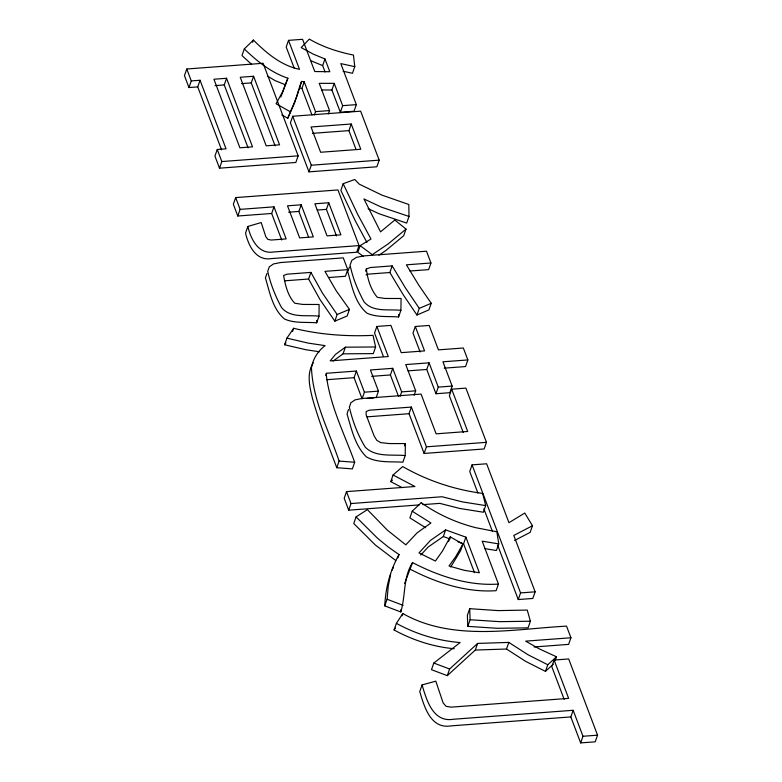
<?xml version="1.0" encoding="UTF-8"?>
<svg xmlns="http://www.w3.org/2000/svg" width="782" height="782" viewBox="0 0 782 782"><rect width="100%" height="100%" fill="white"/><g stroke="black" fill="none" stroke-linecap="round" stroke-linejoin="round"><path stroke-width="1.17" d="M266.936 273.495L265.411 277.942C269.692 292.155 272.625 309.164 284.609 319.076C294.687 323.523 306.006 321.93 316.69 322.8L316.71 320.464M316.69 322.8L319.017 316.172L319.105 304.491L302.751 304.433L294.814 303.24C287.903 296.241 285.166 284.707 283.612 275.46L287.053 274.189L310.913 272.4L322.38 293.006L337.159 314.52L334.833 321.158L320.053 299.633L308.597 279.027L310.913 272.4M348.489 409.475L347.042 413.961C351.411 428.741 355.018 445.828 366.416 456.893C377.393 463.1 390.765 461.39 402.877 462.191L405.203 455.564L405.35 443.58L389.377 443.57L380.814 442.641L376.846 440.383L374.089 435.848L366.191 414.978L366.123 411.586L369.26 410.218L411.371 407.07L426.425 446.825L424.108 453.452L484.117 448.966L486.443 442.338L465.896 388.107L451.683 389.172L449.367 395.8L463.276 432.534M349.476 267.033L347.755 271.677C351.92 286.046 354.969 303.191 367.012 313.201C376.914 317.629 388.058 316.104 398.576 316.974L398.615 314.608M398.576 316.974L400.892 310.346L401.098 298.499L385.067 298.46L377.393 297.356C370.766 289.966 367.432 278.509 366.367 268.988L370.414 267.512L392.173 265.89L405.467 287.991L419.279 308.382L416.953 315.019L403.141 294.628L389.856 272.517L392.173 265.89M425.643 527.752L409.895 517.87L412.212 511.233L430.921 522.982L417.246 532.718L405.819 544.849L387.422 530.206L367.393 509.629L356.074 516.892L377.579 538.28L388.312 547.058L399.035 554.555C390.218 570.186 385.516 587.976 384.764 605.874L400.795 611.974L400.912 609.677M400.795 611.974C405.721 595.884 402.974 577.546 412.544 562.6C438.78 576.197 468.633 586.138 498.447 584.056L482.201 541.183L498.75 543.891L496.423 550.518L484.605 548.593M384.764 605.874L387.09 599.247L388.253 586.129L390.638 574.311M404.558 583.538L412.544 562.6M298.871 89.226L294.511 103.126L287.747 118.258L281.755 114.895M314.354 114.944L315.517 111.631L304.227 81.817L301.549 81.436L296.837 96.489L287.747 118.258M200.055 80.263L226.037 148.824L217.259 149.479L214.933 156.117L219.507 168.179L295.84 162.47L298.157 155.843L263.104 63.283L186.771 68.992L184.444 75.619L188.961 87.545L197.738 86.89L200.055 80.263L191.287 80.917L188.961 87.545M248.08 147.857L224.239 84.915L226.555 78.278L213.926 79.226L239.898 147.788L252.527 146.85L226.555 78.278M343.142 71.25L352.457 73.283L354.774 66.646L353.454 55.072C338.068 51.954 322.927 47.067 309.33 39.1L301.187 47.594L313.543 54.261L324.97 58.953L329.808 71.729L314.765 71.543L302.556 39.315L288.519 40.361L299.486 69.324C281.168 65.58 266.3 52.941 253.407 40.068L244.307 48.924L241.99 55.561L251.628 64.388M252.625 42.277L253.407 40.068M219.507 168.179L221.834 161.551L217.259 149.479M275.098 145.833L251.257 82.892L253.583 76.265L240.24 77.262L266.212 145.823L279.555 144.826L253.583 76.265M288.519 40.361L286.202 46.998L294.218 68.161M273.993 206.839L286.144 238.921L271.227 240.045L267.864 239.38L265.851 236.79L261.178 222.547L247.865 226.457L245.538 233.095C248.451 245.616 255.929 261.256 271.442 258.598L356.719 252.224L359.046 245.587L337.961 189.948L235.665 197.592L233.339 204.219L237.806 216.008L271.667 213.476L273.993 206.839L240.123 209.371L237.806 216.008M280.806 97.085L287.884 78.22C271.012 72.56 256.936 61.143 244.307 48.924M301.549 81.436L299.232 88.063L301.901 88.444L311.94 114.944M301.901 88.444L304.227 81.817M292.722 116.254L290.405 122.882L308.958 171.854L376.865 166.781L379.182 160.154L360.639 111.171L292.722 116.254L311.275 165.227L308.958 171.854M325.068 71.973L322.653 65.58L324.97 58.953M354.774 66.646L340.815 63.606L356.348 104.632L354.031 111.259L340.346 112.285L331.9 89.998L334.217 83.371L319.232 83.322L329.554 110.575L328.391 113.889M308.509 236.887L298.871 211.443L301.187 204.806L287.502 205.832L299.653 237.914L313.347 236.887L301.187 204.806M340.346 112.285L342.663 105.658L334.217 83.371M355.986 149.303L348.909 130.623L351.235 123.996L311.05 126.997L320.62 152.265L360.805 149.264L351.235 123.996M336.475 235.929L326.417 209.38L328.743 202.753L314.882 203.789L327.032 235.871L340.893 234.835L328.743 202.753M319.398 351.763L305.772 349.71L284.599 344.764L286.916 338.137L293.651 328.284C319.584 334.608 346.387 336.651 373.014 335.341L375.614 346.973L373.297 353.611L343.063 353.826L333.122 361.059M368.127 208.638L378.996 213.73L406.669 223.085L408.996 216.458L408.8 204.503L381.87 195.089L359.212 184.122L354.754 179.489L343.181 183.711L340.864 190.349L355.321 220.905L366.924 242.41M292.488 331.607L293.651 328.284M319.017 316.172C306.661 314.716 290.669 318.567 281.588 307.619C275.401 296.28 270.474 283.944 267.727 271.315L269.262 266.867L273.514 263.945L280.484 262.557L343.298 257.865L347.765 269.643L345.448 276.281L328.635 277.532M343.181 183.711L357.648 214.278L370.981 239.009L360.15 245.656L357.824 252.283L363.405 256.447M325.801 375.477L326.573 373.268L356.397 371.039L364.412 392.193L362.095 398.82L354.08 377.667L356.397 371.039M347.765 269.643L324.95 271.354L336.162 290.699L349.456 309.369L347.14 315.996L334.833 321.158M365.595 271.198L366.367 268.988M343.063 353.826L345.38 347.188L375.614 346.973M408.996 216.458L381.323 207.103L363.933 198.951L380.551 231.863L394.822 219.996L406.024 229.087L403.698 235.714L386.025 250.396L378.977 255.167M444.176 368.156L465.534 366.562L467.861 359.935L463.335 348.01L438.419 349.867L429.171 325.449L415.31 326.485L424.558 350.903L401.225 352.653L390.902 325.4L376.865 326.446L374.539 333.073L383.405 356.484M326.573 373.268L326.153 373.591C329.476 404.626 344.139 433.208 354.686 462.26L352.359 468.887L336.768 467.714L339.085 461.087C328.841 430.471 312.722 400.462 311.461 367.687C312.995 358.889 317.942 350.932 325.126 345.644L308.098 343.083L286.916 338.137M376.132 397.774L378.449 391.137L370.443 369.984L392.72 368.322L401.655 391.89L400.101 396.308M402.202 487.665L390.756 481.634L393.082 475.006L414.939 486.512L346.504 491.624L344.188 498.261L348.704 510.177L419.123 504.918M398.478 396.279L390.404 374.949L392.72 368.322M400.892 310.346C388.693 308.929 372.936 312.575 363.992 301.754C357.775 290.278 352.702 277.835 350.072 265.049L351.802 260.406L356.445 257.346L364.021 255.88L426.493 251.208L430.95 262.987L428.634 269.624L409.915 271.022M348.704 510.177L351.02 503.549L346.504 491.624M415.31 326.485L412.984 333.122L420.139 351.988M356.074 516.892L353.757 523.529L375.252 544.907L395.731 560.508M430.95 262.987L406.386 264.824L418.898 285.352L431.234 303.26L428.907 309.887L416.953 315.019M414.137 395.262L415.692 390.834L405.741 364.578L429.074 362.828L438.272 387.11L435.955 393.737L449.816 392.701L452.133 386.073L442.944 361.792L467.861 359.935M424.108 453.452L409.045 413.707L411.371 407.07M435.955 393.737L426.757 369.466L429.074 362.828M404.577 445.789L405.35 443.58M397.872 557.869L399.035 554.555M454.264 648.718C433.13 646.9 412.671 640.087 394.089 629.989L396.406 623.362L402.789 613.538C452.543 641.69 512.679 629.099 566.52 626.118L570.938 637.76L568.612 644.388L534.057 646.978M402.016 615.757L402.789 613.538M420.765 555.073L428.155 547.009L443.306 536.54L445.632 529.903L465.877 537.156L479.376 572.786L464.078 570.274L449.024 566.002L455.711 556.637L462.915 544.086L450.246 536.863L442.485 551.017L435.408 561.036L418.986 552.923L430.471 540.382L445.632 529.903M514.576 540.479L530.147 532.376L532.474 525.748L524.771 513.041L508.945 522.689L486.629 463.775L472.064 464.87L469.738 471.497L477.89 493.031M448.702 541.281L450.246 536.863M462.915 544.086L460.588 550.714L450.715 567.009M474.527 572.737L463.56 543.783L465.877 537.156M422.085 684.944L419.758 691.571C424.206 706.557 430.618 729.342 450.979 725.882L570.821 716.918L573.147 710.291L453.296 719.254C432.945 722.705 426.532 699.929 422.085 684.944L435.799 681.142L443.15 702.93L446.063 706.322L451.243 707.143L568.631 698.365L554.115 660.037L568.68 658.952L597.556 735.178L595.229 741.815L580.664 742.9L570.821 716.918M393.082 475.006L402.691 466.551C427.275 480.686 454.577 489.737 482.69 493.413L485.681 505.602L483.364 512.23L459.884 508.476L439.767 503.373L422.769 504.644M396.406 623.362C416.024 634.163 437.812 640.781 460.148 642.54L433.815 663.048L431.488 669.675L447.284 675.648L475.3 650.047L477.626 643.42L508.818 642.403L527.967 654.73L547.771 664.749L556.491 656.792L539.111 648.786L525.66 641.142L570.938 637.76M469.699 608.689L467.382 615.317L467.783 626.382L497.42 628.288L528.065 627.858L530.392 621.231L527.244 610.077L498.212 610.605L469.699 608.689L470.099 619.755L467.783 626.382M447.284 675.648L449.611 669.021L477.626 643.42M498.447 584.056L496.12 590.684C466.307 592.766 436.454 582.825 410.218 569.228M532.474 525.748L513.784 535.465L535.132 591.827L532.806 598.455L518.241 599.55L520.568 592.912L472.064 464.87M475.3 650.047L506.492 649.031L508.818 642.403M506.492 649.031L525.641 661.357L545.455 671.376L547.771 664.749M554.115 660.037L551.789 666.665L564.174 699.362M555.328 660.106L556.491 656.792M580.664 742.9L582.991 736.273L573.147 710.291M287.884 78.22L282.703 91.562L276.095 103.771L290.073 111.631M313.269 362.907C306.339 373.747 309.701 387.041 312.526 398.625C319.154 422.143 328.137 444.88 336.768 467.714M391.909 570.41L393.512 567.341M394.089 629.989L395.36 628.034M284.599 344.764L285.938 342.79M412.212 511.233L421.244 502.679M545.455 671.376L553.294 664.221M390.756 481.634L392.505 480.099M406.024 229.087L388.351 243.769L372.232 254.678L360.15 245.656M345.38 347.188L335.449 354.432L330.18 360.883L388.263 356.543L376.865 326.446M419.279 308.382L431.234 303.26M337.159 314.52L349.456 309.369M366.074 274.883L368.097 274.15L389.856 272.517M215.05 85.6L224.239 84.915M241.56 83.615L251.257 82.892M342.663 105.658L356.348 104.632M315.517 111.631L329.554 110.575M312.38 133.351L348.909 130.623M221.834 161.551L298.157 155.843M311.275 165.227L379.182 160.154M288.607 212.205L298.871 211.443M317.179 210.075L326.417 209.38M359.046 245.587L273.768 251.97C258.255 254.629 250.778 238.989 247.865 226.457M284.726 280.816L308.597 279.027M408.087 370.854L426.757 369.466M326.632 379.72L354.08 377.667M371.636 376.357L390.404 374.949M364.412 392.193L378.449 391.137M438.272 387.11L452.133 386.073M401.655 391.89L415.692 390.834M366.768 398.468L373.786 397.95M366.934 416.855L409.045 413.707M426.425 446.825L486.443 442.338M351.02 503.549L442.094 496.746L462.201 501.849L485.681 505.602M520.568 592.912L535.132 591.827M582.991 736.273L597.556 735.178M530.392 621.231L499.737 621.661L470.099 619.755M321.519 89.969L331.9 89.998M405.203 455.564C392.095 454.293 375.487 457.558 365.253 447.157C357.745 434.988 352.633 421.205 349.368 407.324L350.815 402.838L354.94 399.905L361.763 398.517L421.068 394.089L436.121 433.834L467.714 431.469L451.683 389.172M339.085 461.087L354.686 462.26M443.306 536.54L450.061 538.954M457.929 541.77L463.56 543.783M433.815 663.048L449.611 669.021M387.09 599.247L403.111 605.346M285.557 84.847L275.166 80.634L267.366 76.069M311.216 60.888L322.653 65.58M483.902 508.896L492.484 531.555M497.635 545.152L518.241 599.55M271.667 213.476L281.725 240.025M197.738 86.89L221.58 149.841M235.665 197.592L240.123 209.371M186.771 68.992L191.287 80.917M498.75 543.891L496.863 531.77L476.082 527.762A120.076 86.519 19.3 0 1 421.244 502.679"/></g></svg>
